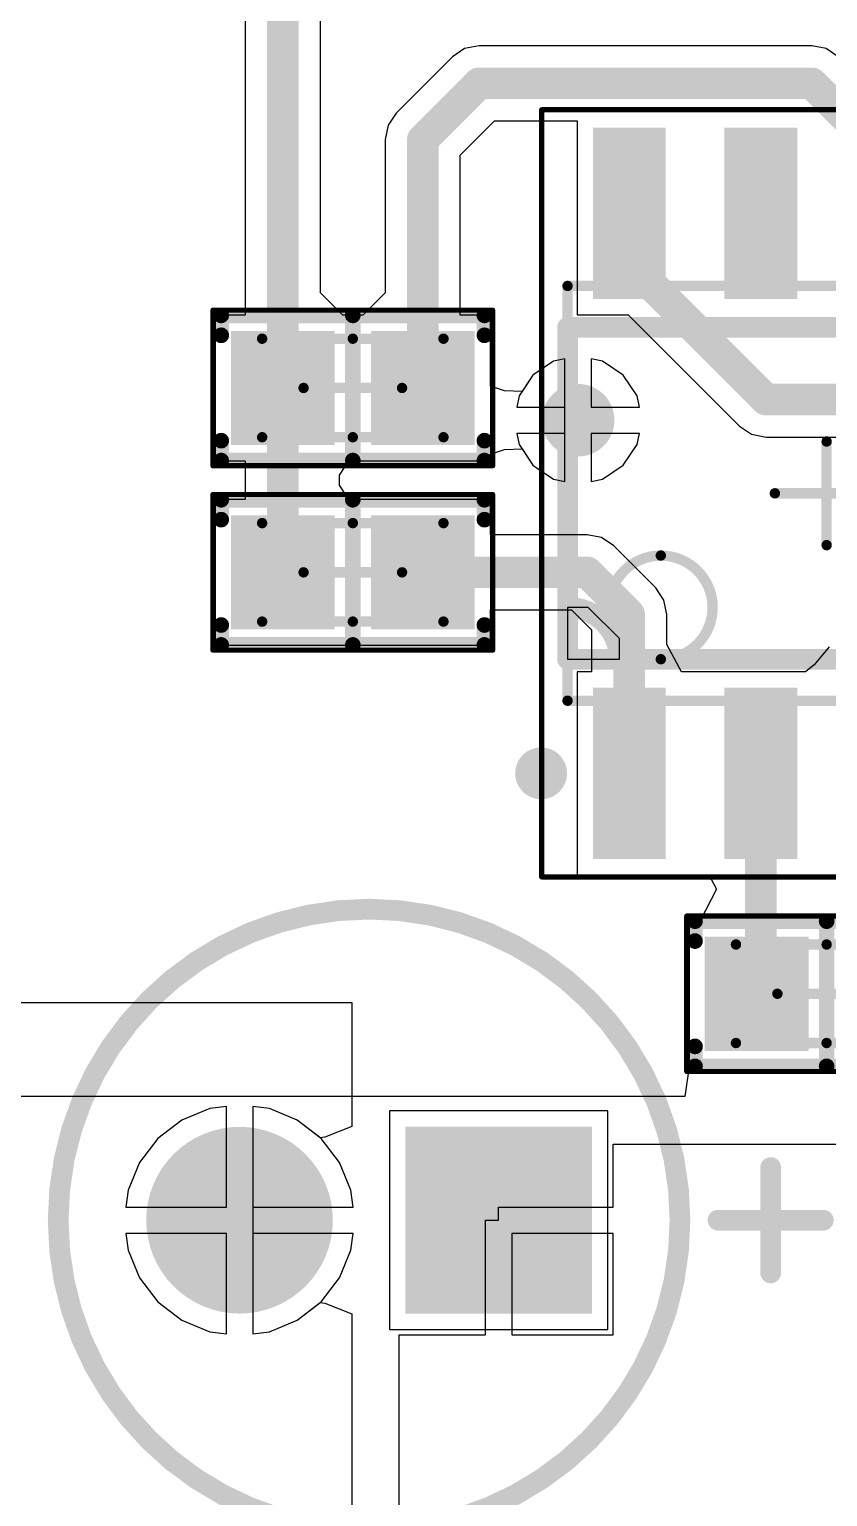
# Model space of a CAD drawing. Header units: millimetres. Extents: x 45 to 209, y 90 to 189.
# Drawn here: x 120.98 to 128.68, y 105.74 to 119.89 of the extents above; entities that cross this region are included whole.
import ezdxf

# ---------------------------------------------------------------- set-up
doc = ezdxf.new("R2010")
doc.units = ezdxf.units.MM
for name, color, linetype in [('BottomLayer', 5, 'Continuous'), ('BottomSolder', 6, 'Continuous'), ('Mechanical13', 56, 'Continuous'), ('Mechanical15', 56, 'Continuous'), ('MultiLayer', 9, 'Continuous'), ('PadHoleLayer', 156, 'Continuous'), ('TopLayer', 1, 'Continuous'), ('TopOverlay', 2, 'Continuous'), ('TopPaste', 8, 'Continuous'), ('TopSolder', 216, 'Continuous'), ('ViaHoleLayer', 16, 'Continuous')]:
    doc.layers.add(name, color=color, linetype=linetype)

# ---------------------------------------------------------------- blocks, each defined once
blk = doc.blocks.new('TI_SOIC_8_D_13')
at = {"layer": 'Mechanical13', "const_width": 0.1}
for points in [[(-2, 2.5), (2, 2.5)], [(-2, 2.5), (-2, -2.5)], [(2, 2.5), (2, -2.5)], [(-2, -2.5), (2, -2.5)]]:
    blk.add_lwpolyline(points, dxfattribs=at)
at = {"layer": 'Mechanical13'}
for points, const_width in [([(-2.025, 2.5, 1), (-1.975, 2.5, 1)], 0.05), ([(-2.025, 2.5, 1), (-1.975, 2.5, 1)], 0.05), ([(1.975, 2.5, 1), (2.025, 2.5, 1)], 0.05), ([(1.975, 2.5, 1), (2.025, 2.5, 1)], 0.05), ([(-0.6, 1.6, 1), (-1.6, 1.6, 1)], 0.1), ([(-1.625, 1.6, 1), (-1.575, 1.6, 1)], 0.05), ([(-0.625, 1.6, 1), (-0.575, 1.6, 1)], 0.05), ([(-2.025, -2.5, 1), (-1.975, -2.5, 1)], 0.05), ([(-2.025, -2.5, 1), (-1.975, -2.5, 1)], 0.05), ([(1.975, -2.5, 1), (2.025, -2.5, 1)], 0.05), ([(1.975, -2.5, 1), (2.025, -2.5, 1)], 0.05)]:
    blk.add_lwpolyline(points, format="xyb", close=True, dxfattribs=dict(at, const_width=const_width))
at = {"layer": 'Mechanical15'}
for points, const_width in [([(-3.7, 2.75), (3.7, 2.75)], 0.05), ([(-3.7, 2.75), (-3.7, -2.75)], 0.05), ([(3.7, 2.75), (3.7, -2.75)], 0.05), ([(0, 0.5), (0, -0.5)], 0.1), ([(-0.5, 0), (0.5, 0)], 0.1), ([(-3.7, -2.75), (3.7, -2.75)], 0.05)]:
    blk.add_lwpolyline(points, dxfattribs=dict(at, const_width=const_width))
for points, const_width in [([(-3.712, 2.75, 1), (-3.688, 2.75, 1)], 0.025), ([(-3.712, 2.75, 1), (-3.688, 2.75, 1)], 0.025), ([(3.688, 2.75, 1), (3.712, 2.75, 1)], 0.025), ([(3.688, 2.75, 1), (3.712, 2.75, 1)], 0.025), ([(-0.025, 0.5, 1), (0.025, 0.5, 1)], 0.05), ([(-0.525, 0, 1), (-0.475, 0, 1)], 0.05), ([(0.475, 0, 1), (0.525, 0, 1)], 0.05), ([(-0.025, -0.5, 1), (0.025, -0.5, 1)], 0.05), ([(-3.712, -2.75, 1), (-3.688, -2.75, 1)], 0.025), ([(-3.712, -2.75, 1), (-3.688, -2.75, 1)], 0.025), ([(3.688, -2.75, 1), (3.712, -2.75, 1)], 0.025), ([(3.688, -2.75, 1), (3.712, -2.75, 1)], 0.025)]:
    blk.add_lwpolyline(points, format="xyb", close=True, dxfattribs=dict(at, const_width=const_width))
at = {"layer": 'TopLayer'}
for points in [[(-1.925, 1.605), (-1.925, 2.205), (-3.475, 1.605), (-3.475, 2.205)], [(3.475, 1.605), (3.475, 2.205), (1.925, 1.605), (1.925, 2.205)], [(-1.925, 0.335), (-1.925, 0.935), (-3.475, 0.335), (-3.475, 0.935)], [(3.475, 0.335), (3.475, 0.935), (1.925, 0.335), (1.925, 0.935)], [(-1.925, -0.935), (-1.925, -0.335), (-3.475, -0.935), (-3.475, -0.335)], [(3.475, -0.935), (3.475, -0.335), (1.925, -0.935), (1.925, -0.335)], [(-1.925, -2.205), (-1.925, -1.605), (-3.475, -2.205), (-3.475, -1.605)], [(3.475, -2.205), (3.475, -1.605), (1.925, -2.205), (1.925, -1.605)]]:
    blk.add_solid(points, dxfattribs=at)
at = {"layer": 'TopOverlay'}
for p, q in [((-1.1, 2.5), (-1.6, 2.5)), ((-1.6, 2.5), (-1.6, 2)), ((-1.1, 2.3), (-1.1, 2.5)), ((-1.4, 2), (-1.1, 2.3)), ((-1.6, 2), (-1.4, 2))]:
    blk.add_line(p, q, dxfattribs=at)
for points, const_width in [([(-2.575, 2.755, 1), (-2.825, 2.755, 1)], 0.25), ([(-2.887, 2.755, 1), (-2.763, 2.755, 1)], 0.125), ([(-2.637, 2.755, 1), (-2.512, 2.755, 1)], 0.125), ([(-1.65, 2.5, 1), (-1.55, 2.5, 1)], 0.1), ([(-1.65, 2.5, 1), (-1.55, 2.5, 1)], 0.1), ([(-1.15, 2.5, 1), (-1.05, 2.5, 1)], 0.1), ([(1.55, 2.5, 1), (1.65, 2.5, 1)], 0.1), ([(1.55, 2.5, 1), (1.65, 2.5, 1)], 0.1), ([(-1.65, 2, 1), (-1.55, 2, 1)], 0.1), ([(-1.65, -2.5, 1), (-1.55, -2.5, 1)], 0.1), ([(-1.65, -2.5, 1), (-1.55, -2.5, 1)], 0.1), ([(1.55, -2.5, 1), (1.65, -2.5, 1)], 0.1), ([(1.55, -2.5, 1), (1.65, -2.5, 1)], 0.1)]:
    blk.add_lwpolyline(points, format="xyb", close=True, dxfattribs=dict(at, const_width=const_width))
at = {"layer": 'TopOverlay', "const_width": 0.2}
for points in [[(-1.6, 2.5), (1.6, 2.5)], [(-1.6, 2.5), (-1.6, -2.5)], [(1.6, 2.5), (1.6, -2.5)], [(-1.6, -2.5), (1.6, -2.5)]]:
    blk.add_lwpolyline(points, dxfattribs=at)
blk.add_lwpolyline([(-1.1, 2.5, -0.414214), (-1.6, 2)], format="xyb", dxfattribs=at)
at = {"layer": 'TopPaste'}
for points in [[(-1.925, 1.605), (-1.925, 2.205), (-3.475, 1.605), (-3.475, 2.205)], [(3.475, 1.605), (3.475, 2.205), (1.925, 1.605), (1.925, 2.205)], [(-1.925, 0.335), (-1.925, 0.935), (-3.475, 0.335), (-3.475, 0.935)], [(3.475, 0.335), (3.475, 0.935), (1.925, 0.335), (1.925, 0.935)], [(-1.925, -0.935), (-1.925, -0.335), (-3.475, -0.935), (-3.475, -0.335)], [(3.475, -0.935), (3.475, -0.335), (1.925, -0.935), (1.925, -0.335)], [(-1.925, -2.205), (-1.925, -1.605), (-3.475, -2.205), (-3.475, -1.605)], [(3.475, -2.205), (3.475, -1.605), (1.925, -2.205), (1.925, -1.605)]]:
    blk.add_solid(points, dxfattribs=at)
at = {"layer": 'TopSolder'}
for points in [[(-1.874, 1.554), (-1.874, 2.256), (-3.526, 1.554), (-3.526, 2.256)], [(3.526, 1.554), (3.526, 2.256), (1.874, 1.554), (1.874, 2.256)], [(-1.874, 0.284), (-1.874, 0.986), (-3.526, 0.284), (-3.526, 0.986)], [(3.526, 0.284), (3.526, 0.986), (1.874, 0.284), (1.874, 0.986)], [(-1.874, -0.986), (-1.874, -0.284), (-3.526, -0.986), (-3.526, -0.284)], [(3.526, -0.986), (3.526, -0.284), (1.874, -0.986), (1.874, -0.284)], [(-1.874, -2.256), (-1.874, -1.554), (-3.526, -2.256), (-3.526, -1.554)], [(3.526, -2.256), (3.526, -1.554), (1.874, -2.256), (1.874, -1.554)]]:
    blk.add_solid(points, dxfattribs=at)
blk = doc.blocks.new('CAP_0603_1608_91')
at = {"layer": 'Mechanical13', "const_width": 0.1}
for points in [[(-0.875, -0.475), (-0.875, 0.475)], [(-0.875, 0.475), (0.875, 0.475)], [(0.875, -0.475), (0.875, 0.475)], [(-0.875, -0.475), (0.875, -0.475)]]:
    blk.add_lwpolyline(points, dxfattribs=at)
at = {"layer": 'Mechanical13', "const_width": 0.05}
for points in [[(-0.9, 0.475, 1), (-0.85, 0.475, 1)], [(-0.9, 0.475, 1), (-0.85, 0.475, 1)], [(0.85, 0.475, 1), (0.9, 0.475, 1)], [(0.85, 0.475, 1), (0.9, 0.475, 1)], [(-0.9, -0.475, 1), (-0.85, -0.475, 1)], [(-0.9, -0.475, 1), (-0.85, -0.475, 1)], [(0.85, -0.475, 1), (0.9, -0.475, 1)], [(0.85, -0.475, 1), (0.9, -0.475, 1)]]:
    blk.add_lwpolyline(points, format="xyb", close=True, dxfattribs=at)
at = {"layer": 'Mechanical15'}
for points, const_width in [([(-1.35, -0.75), (-1.35, 0.75)], 0.05), ([(-1.35, 0.75), (1.35, 0.75)], 0.05), ([(1.35, -0.75), (1.35, 0.75)], 0.05), ([(0, -0.475), (0, 0.475)], 0.1), ([(-0.475, 0), (0.475, 0)], 0.1), ([(-1.35, -0.75), (1.35, -0.75)], 0.05)]:
    blk.add_lwpolyline(points, dxfattribs=dict(at, const_width=const_width))
for points, const_width in [([(-1.362, 0.75, 1), (-1.338, 0.75, 1)], 0.025), ([(-1.362, 0.75, 1), (-1.338, 0.75, 1)], 0.025), ([(1.338, 0.75, 1), (1.362, 0.75, 1)], 0.025), ([(1.338, 0.75, 1), (1.362, 0.75, 1)], 0.025), ([(-0.025, 0.475, 1), (0.025, 0.475, 1)], 0.05), ([(-0.5, 0, 1), (-0.45, 0, 1)], 0.05), ([(0.45, 0, 1), (0.5, 0, 1)], 0.05), ([(-0.025, -0.475, 1), (0.025, -0.475, 1)], 0.05), ([(-1.362, -0.75, 1), (-1.338, -0.75, 1)], 0.025), ([(-1.362, -0.75, 1), (-1.338, -0.75, 1)], 0.025), ([(1.338, -0.75, 1), (1.362, -0.75, 1)], 0.025), ([(1.338, -0.75, 1), (1.362, -0.75, 1)], 0.025)]:
    blk.add_lwpolyline(points, format="xyb", close=True, dxfattribs=dict(at, const_width=const_width))
at = {"layer": 'TopLayer'}
for points in [[(-0.225, -0.5), (-0.225, 0.5), (-1.125, -0.5), (-1.125, 0.5)], [(1.125, -0.5), (1.125, 0.5), (0.225, -0.5), (0.225, 0.5)]]:
    blk.add_solid(points, dxfattribs=at)
at = {"layer": 'TopOverlay', "const_width": 0.15}
for points in [[(-1.27, 0.7), (1.27, 0.7)], [(-1.27, 0.508), (-1.27, 0.7)], [(0, -0.7), (0, 0.7)], [(1.27, 0.508), (1.27, 0.7)], [(-1.27, -0.7), (-1.27, -0.508)], [(1.27, -0.7), (1.27, -0.508)], [(-1.27, -0.7), (1.27, -0.7)]]:
    blk.add_lwpolyline(points, dxfattribs=at)
at = {"layer": 'TopOverlay', "const_width": 0.075}
for points in [[(-1.308, 0.7, 1), (-1.232, 0.7, 1)], [(-1.308, 0.7, 1), (-1.232, 0.7, 1)], [(-0.038, 0.7, 1), (0.038, 0.7, 1)], [(1.232, 0.7, 1), (1.308, 0.7, 1)], [(1.232, 0.7, 1), (1.308, 0.7, 1)], [(-1.308, 0.508, 1), (-1.232, 0.508, 1)], [(1.232, 0.508, 1), (1.308, 0.508, 1)], [(-1.308, -0.508, 1), (-1.232, -0.508, 1)], [(1.232, -0.508, 1), (1.308, -0.508, 1)], [(-1.308, -0.7, 1), (-1.232, -0.7, 1)], [(-1.308, -0.7, 1), (-1.232, -0.7, 1)], [(-0.038, -0.7, 1), (0.038, -0.7, 1)], [(1.232, -0.7, 1), (1.308, -0.7, 1)], [(1.232, -0.7, 1), (1.308, -0.7, 1)]]:
    blk.add_lwpolyline(points, format="xyb", close=True, dxfattribs=at)
at = {"layer": 'TopPaste'}
for points in [[(-0.225, -0.5), (-0.225, 0.5), (-1.125, -0.5), (-1.125, 0.5)], [(1.125, -0.5), (1.125, 0.5), (0.225, -0.5), (0.225, 0.5)]]:
    blk.add_solid(points, dxfattribs=at)
at = {"layer": 'TopSolder'}
for points in [[(-0.174, -0.551), (-0.174, 0.551), (-1.176, -0.551), (-1.176, 0.551)], [(1.176, -0.551), (1.176, 0.551), (0.174, -0.551), (0.174, 0.551)]]:
    blk.add_solid(points, dxfattribs=at)
blk = doc.blocks.new('CAP_0603_1608_94')
at = {"layer": 'Mechanical13', "const_width": 0.1}
for points in [[(-0.875, -0.475), (-0.875, 0.475)], [(-0.875, 0.475), (0.875, 0.475)], [(0.875, -0.475), (0.875, 0.475)], [(-0.875, -0.475), (0.875, -0.475)]]:
    blk.add_lwpolyline(points, dxfattribs=at)
at = {"layer": 'Mechanical13', "const_width": 0.05}
for points in [[(-0.9, 0.475, 1), (-0.85, 0.475, 1)], [(-0.9, 0.475, 1), (-0.85, 0.475, 1)], [(0.85, 0.475, 1), (0.9, 0.475, 1)], [(0.85, 0.475, 1), (0.9, 0.475, 1)], [(-0.9, -0.475, 1), (-0.85, -0.475, 1)], [(-0.9, -0.475, 1), (-0.85, -0.475, 1)], [(0.85, -0.475, 1), (0.9, -0.475, 1)], [(0.85, -0.475, 1), (0.9, -0.475, 1)]]:
    blk.add_lwpolyline(points, format="xyb", close=True, dxfattribs=at)
at = {"layer": 'Mechanical15'}
for points, const_width in [([(-1.35, -0.75), (-1.35, 0.75)], 0.05), ([(-1.35, 0.75), (1.35, 0.75)], 0.05), ([(1.35, -0.75), (1.35, 0.75)], 0.05), ([(0, -0.475), (0, 0.475)], 0.1), ([(-0.475, 0), (0.475, 0)], 0.1), ([(-1.35, -0.75), (1.35, -0.75)], 0.05)]:
    blk.add_lwpolyline(points, dxfattribs=dict(at, const_width=const_width))
for points, const_width in [([(-1.362, 0.75, 1), (-1.338, 0.75, 1)], 0.025), ([(-1.362, 0.75, 1), (-1.338, 0.75, 1)], 0.025), ([(1.338, 0.75, 1), (1.362, 0.75, 1)], 0.025), ([(1.338, 0.75, 1), (1.362, 0.75, 1)], 0.025), ([(-0.025, 0.475, 1), (0.025, 0.475, 1)], 0.05), ([(-0.5, 0, 1), (-0.45, 0, 1)], 0.05), ([(0.45, 0, 1), (0.5, 0, 1)], 0.05), ([(-0.025, -0.475, 1), (0.025, -0.475, 1)], 0.05), ([(-1.362, -0.75, 1), (-1.338, -0.75, 1)], 0.025), ([(-1.362, -0.75, 1), (-1.338, -0.75, 1)], 0.025), ([(1.338, -0.75, 1), (1.362, -0.75, 1)], 0.025), ([(1.338, -0.75, 1), (1.362, -0.75, 1)], 0.025)]:
    blk.add_lwpolyline(points, format="xyb", close=True, dxfattribs=dict(at, const_width=const_width))
at = {"layer": 'TopLayer'}
for points in [[(-0.225, -0.5), (-0.225, 0.5), (-1.125, -0.5), (-1.125, 0.5)], [(1.125, -0.5), (1.125, 0.5), (0.225, -0.5), (0.225, 0.5)]]:
    blk.add_solid(points, dxfattribs=at)
at = {"layer": 'TopOverlay', "const_width": 0.15}
for points in [[(-1.27, 0.7), (1.27, 0.7)], [(-1.27, 0.508), (-1.27, 0.7)], [(0, -0.7), (0, 0.7)], [(1.27, 0.508), (1.27, 0.7)], [(-1.27, -0.7), (-1.27, -0.508)], [(1.27, -0.7), (1.27, -0.508)], [(-1.27, -0.7), (1.27, -0.7)]]:
    blk.add_lwpolyline(points, dxfattribs=at)
at = {"layer": 'TopOverlay', "const_width": 0.075}
for points in [[(-1.308, 0.7, 1), (-1.232, 0.7, 1)], [(-1.308, 0.7, 1), (-1.232, 0.7, 1)], [(-0.038, 0.7, 1), (0.038, 0.7, 1)], [(1.232, 0.7, 1), (1.308, 0.7, 1)], [(1.232, 0.7, 1), (1.308, 0.7, 1)], [(-1.308, 0.508, 1), (-1.232, 0.508, 1)], [(1.232, 0.508, 1), (1.308, 0.508, 1)], [(-1.308, -0.508, 1), (-1.232, -0.508, 1)], [(1.232, -0.508, 1), (1.308, -0.508, 1)], [(-1.308, -0.7, 1), (-1.232, -0.7, 1)], [(-1.308, -0.7, 1), (-1.232, -0.7, 1)], [(-0.038, -0.7, 1), (0.038, -0.7, 1)], [(1.232, -0.7, 1), (1.308, -0.7, 1)], [(1.232, -0.7, 1), (1.308, -0.7, 1)]]:
    blk.add_lwpolyline(points, format="xyb", close=True, dxfattribs=at)
at = {"layer": 'TopPaste'}
for points in [[(-0.225, -0.5), (-0.225, 0.5), (-1.125, -0.5), (-1.125, 0.5)], [(1.125, -0.5), (1.125, 0.5), (0.225, -0.5), (0.225, 0.5)]]:
    blk.add_solid(points, dxfattribs=at)
at = {"layer": 'TopSolder'}
for points in [[(-0.174, -0.551), (-0.174, 0.551), (-1.176, -0.551), (-1.176, 0.551)], [(1.176, -0.551), (1.176, 0.551), (0.174, -0.551), (0.174, 0.551)]]:
    blk.add_solid(points, dxfattribs=at)
blk = doc.blocks.new('CAP_0603_1608_97')
at = {"layer": 'Mechanical13', "const_width": 0.1}
for points in [[(-0.875, -0.475), (-0.875, 0.475)], [(-0.875, 0.475), (0.875, 0.475)], [(0.875, -0.475), (0.875, 0.475)], [(-0.875, -0.475), (0.875, -0.475)]]:
    blk.add_lwpolyline(points, dxfattribs=at)
at = {"layer": 'Mechanical13', "const_width": 0.05}
for points in [[(-0.9, 0.475, 1), (-0.85, 0.475, 1)], [(-0.9, 0.475, 1), (-0.85, 0.475, 1)], [(0.85, 0.475, 1), (0.9, 0.475, 1)], [(0.85, 0.475, 1), (0.9, 0.475, 1)], [(-0.9, -0.475, 1), (-0.85, -0.475, 1)], [(-0.9, -0.475, 1), (-0.85, -0.475, 1)], [(0.85, -0.475, 1), (0.9, -0.475, 1)], [(0.85, -0.475, 1), (0.9, -0.475, 1)]]:
    blk.add_lwpolyline(points, format="xyb", close=True, dxfattribs=at)
at = {"layer": 'Mechanical15'}
for points, const_width in [([(-1.35, -0.75), (-1.35, 0.75)], 0.05), ([(-1.35, 0.75), (1.35, 0.75)], 0.05), ([(1.35, -0.75), (1.35, 0.75)], 0.05), ([(0, -0.475), (0, 0.475)], 0.1), ([(-0.475, 0), (0.475, 0)], 0.1), ([(-1.35, -0.75), (1.35, -0.75)], 0.05)]:
    blk.add_lwpolyline(points, dxfattribs=dict(at, const_width=const_width))
for points, const_width in [([(-1.362, 0.75, 1), (-1.338, 0.75, 1)], 0.025), ([(-1.362, 0.75, 1), (-1.338, 0.75, 1)], 0.025), ([(1.338, 0.75, 1), (1.362, 0.75, 1)], 0.025), ([(1.338, 0.75, 1), (1.362, 0.75, 1)], 0.025), ([(-0.025, 0.475, 1), (0.025, 0.475, 1)], 0.05), ([(-0.5, 0, 1), (-0.45, 0, 1)], 0.05), ([(0.45, 0, 1), (0.5, 0, 1)], 0.05), ([(-0.025, -0.475, 1), (0.025, -0.475, 1)], 0.05), ([(-1.362, -0.75, 1), (-1.338, -0.75, 1)], 0.025), ([(-1.362, -0.75, 1), (-1.338, -0.75, 1)], 0.025), ([(1.338, -0.75, 1), (1.362, -0.75, 1)], 0.025), ([(1.338, -0.75, 1), (1.362, -0.75, 1)], 0.025)]:
    blk.add_lwpolyline(points, format="xyb", close=True, dxfattribs=dict(at, const_width=const_width))
at = {"layer": 'TopLayer'}
for points in [[(-0.225, -0.5), (-0.225, 0.5), (-1.125, -0.5), (-1.125, 0.5)], [(1.125, -0.5), (1.125, 0.5), (0.225, -0.5), (0.225, 0.5)]]:
    blk.add_solid(points, dxfattribs=at)
at = {"layer": 'TopOverlay', "const_width": 0.15}
for points in [[(-1.27, 0.7), (1.27, 0.7)], [(-1.27, 0.508), (-1.27, 0.7)], [(0, -0.7), (0, 0.7)], [(1.27, 0.508), (1.27, 0.7)], [(-1.27, -0.7), (-1.27, -0.508)], [(1.27, -0.7), (1.27, -0.508)], [(-1.27, -0.7), (1.27, -0.7)]]:
    blk.add_lwpolyline(points, dxfattribs=at)
at = {"layer": 'TopOverlay', "const_width": 0.075}
for points in [[(-1.308, 0.7, 1), (-1.232, 0.7, 1)], [(-1.308, 0.7, 1), (-1.232, 0.7, 1)], [(-0.038, 0.7, 1), (0.038, 0.7, 1)], [(1.232, 0.7, 1), (1.308, 0.7, 1)], [(1.232, 0.7, 1), (1.308, 0.7, 1)], [(-1.308, 0.508, 1), (-1.232, 0.508, 1)], [(1.232, 0.508, 1), (1.308, 0.508, 1)], [(-1.308, -0.508, 1), (-1.232, -0.508, 1)], [(1.232, -0.508, 1), (1.308, -0.508, 1)], [(-1.308, -0.7, 1), (-1.232, -0.7, 1)], [(-1.308, -0.7, 1), (-1.232, -0.7, 1)], [(-0.038, -0.7, 1), (0.038, -0.7, 1)], [(1.232, -0.7, 1), (1.308, -0.7, 1)], [(1.232, -0.7, 1), (1.308, -0.7, 1)]]:
    blk.add_lwpolyline(points, format="xyb", close=True, dxfattribs=at)
at = {"layer": 'TopPaste'}
for points in [[(-0.225, -0.5), (-0.225, 0.5), (-1.125, -0.5), (-1.125, 0.5)], [(1.125, -0.5), (1.125, 0.5), (0.225, -0.5), (0.225, 0.5)]]:
    blk.add_solid(points, dxfattribs=at)
at = {"layer": 'TopSolder'}
for points in [[(-0.174, -0.551), (-0.174, 0.551), (-1.176, -0.551), (-1.176, 0.551)], [(1.176, -0.551), (1.176, 0.551), (0.174, -0.551), (0.174, 0.551)]]:
    blk.add_solid(points, dxfattribs=at)
blk = doc.blocks.new('3924B366_8672_45E9_B0BE_62DACC24E783_105')
at = {"layer": 'BottomLayer', "const_width": 0.85}
blk.add_lwpolyline([(2.075, 0, 1), (2.925, 0, 1)], format="xyb", close=True, dxfattribs=at)
at = {"layer": 'BottomLayer'}
blk.add_solid([(-0.85, -0.85), (0.85, -0.85), (-0.85, 0.85), (0.85, 0.85)], dxfattribs=at)
at = {"layer": 'BottomSolder', "const_width": 0.901}
blk.add_lwpolyline([(2.05, 0, 1), (2.95, 0, 1)], format="xyb", close=True, dxfattribs=at)
at = {"layer": 'BottomSolder'}
blk.add_solid([(-0.901, -0.901), (0.901, -0.901), (-0.901, 0.901), (0.901, 0.901)], dxfattribs=at)
at = {"layer": 'MultiLayer', "const_width": 0.85}
blk.add_lwpolyline([(2.075, 0, 1), (2.925, 0, 1)], format="xyb", close=True, dxfattribs=at)
at = {"layer": 'MultiLayer'}
blk.add_solid([(-0.85, -0.85), (0.85, -0.85), (-0.85, 0.85), (0.85, 0.85)], dxfattribs=at)
at = {"layer": 'PadHoleLayer', "const_width": 0.425}
for points in [[(-0.212, 0, 1), (0.212, 0, 1)], [(2.288, 0, 1), (2.712, 0, 1)]]:
    blk.add_lwpolyline(points, format="xyb", close=True, dxfattribs=at)
at = {"layer": 'TopLayer', "const_width": 0.85}
blk.add_lwpolyline([(2.075, 0, 1), (2.925, 0, 1)], format="xyb", close=True, dxfattribs=at)
at = {"layer": 'TopLayer'}
blk.add_solid([(-0.85, -0.85), (0.85, -0.85), (-0.85, 0.85), (0.85, 0.85)], dxfattribs=at)
at = {"layer": 'TopOverlay'}
for points, const_width in [([(4.25, 0, 1), (-1.75, 0, 1)], 0.2), ([(-2.675, 0.508, 1), (-2.575, 0.508, 1)], 0.1), ([(-3.183, 0, 1), (-3.083, 0, 1)], 0.1), ([(-2.167, 0, 1), (-2.067, 0, 1)], 0.1), ([(-1.8, 0, 1), (-1.7, 0, 1)], 0.1), ([(4.2, 0, 1), (4.3, 0, 1)], 0.1), ([(-2.675, -0.508, 1), (-2.575, -0.508, 1)], 0.1)]:
    blk.add_lwpolyline(points, format="xyb", close=True, dxfattribs=dict(at, const_width=const_width))
at = {"layer": 'TopOverlay', "const_width": 0.2}
for points in [[(-2.625, 0.508), (-2.625, -0.508)], [(-2.117, 0), (-3.133, 0)]]:
    blk.add_lwpolyline(points, dxfattribs=at)
at = {"layer": 'TopSolder', "const_width": 0.901}
blk.add_lwpolyline([(2.05, 0, 1), (2.95, 0, 1)], format="xyb", close=True, dxfattribs=at)
at = {"layer": 'TopSolder'}
blk.add_solid([(-0.901, -0.901), (0.901, -0.901), (-0.901, 0.901), (0.901, 0.901)], dxfattribs=at)

msp = doc.modelspace()

# ---------------------------------------------------------------- linework, layer by layer
at = {"layer": 'BottomLayer'}
for p, q in [((126.041, 116.686), (125.841, 116.553)), ((126.15, 116.708), (126.041, 116.686)), ((126.15, 116.244), (126.15, 116.708)), ((126.513, 116.686), (126.404, 116.708)), ((126.404, 116.708), (126.404, 116.244)), ((126.712, 116.553), (126.513, 116.686)), ((125.841, 116.553), (125.708, 116.353)), ((126.846, 116.353), (126.712, 116.553)), ((125.708, 116.353), (125.686, 116.244)), ((126.868, 116.244), (126.846, 116.353)), ((125.686, 116.244), (126.15, 116.244)), ((126.404, 116.244), (126.868, 116.244)), ((126.15, 115.99), (125.686, 115.99)), ((125.686, 115.99), (125.708, 115.882)), ((126.15, 115.527), (126.15, 115.99)), ((126.868, 115.99), (126.404, 115.99)), ((126.404, 115.99), (126.404, 115.527)), ((126.846, 115.882), (126.868, 115.99)), ((125.708, 115.882), (125.841, 115.682)), ((126.712, 115.682), (126.846, 115.882)), ((125.841, 115.682), (126.041, 115.549)), ((126.513, 115.549), (126.712, 115.682)), ((126.041, 115.549), (126.15, 115.527)), ((126.404, 115.527), (126.513, 115.549)), ((122.722, 109.478), (122.453, 109.367)), ((122.883, 109.499), (122.722, 109.478)), ((122.883, 108.529), (122.883, 109.499)), ((123.298, 109.478), (123.137, 109.499)), ((123.137, 109.499), (123.137, 108.529)), ((123.567, 109.367), (123.298, 109.478)), ((126.563, 109.456), (124.457, 109.456)), ((124.457, 109.456), (124.457, 107.349)), ((126.563, 107.349), (126.563, 109.456)), ((122.453, 109.367), (122.222, 109.19)), ((123.797, 109.19), (123.567, 109.367)), ((122.222, 109.19), (122.045, 108.959)), ((123.974, 108.959), (123.797, 109.19)), ((122.045, 108.959), (121.934, 108.691)), ((124.085, 108.691), (123.974, 108.959)), ((121.934, 108.691), (121.913, 108.529)), ((124.107, 108.529), (124.085, 108.691)), ((121.913, 108.529), (122.883, 108.529)), ((123.137, 108.529), (124.107, 108.529)), ((122.883, 108.275), (121.913, 108.275)), ((121.913, 108.275), (121.934, 108.114)), ((122.883, 107.306), (122.883, 108.275)), ((124.107, 108.275), (123.137, 108.275)), ((123.137, 108.275), (123.137, 107.306)), ((124.085, 108.114), (124.107, 108.275)), ((121.934, 108.114), (122.045, 107.846)), ((123.974, 107.846), (124.085, 108.114)), ((122.045, 107.846), (122.222, 107.615)), ((123.797, 107.615), (123.974, 107.846)), ((122.222, 107.615), (122.453, 107.438)), ((123.567, 107.438), (123.797, 107.615)), ((122.453, 107.438), (122.722, 107.327)), ((123.298, 107.327), (123.567, 107.438)), ((122.722, 107.327), (122.883, 107.306)), ((123.137, 107.306), (123.298, 107.327)), ((124.457, 107.349), (126.563, 107.349))]:
    msp.add_line(p, q, dxfattribs=at)
for points, const_width in [([(126.102, 116.117, 1), (126.452, 116.117, 1)], 0.35), ([(125.434, 108.402, 1), (125.586, 108.402, 1)], 0.152), ([(125.801, 108.035, 1), (125.953, 108.035, 1)], 0.152)]:
    msp.add_lwpolyline(points, format="xyb", close=True, dxfattribs=dict(at, const_width=const_width))
at = {"layer": 'BottomLayer', "const_width": 0.305}
msp.add_lwpolyline([(125.51, 108.402), (125.877, 108.035)], dxfattribs=at)
at = {"layer": 'MultiLayer', "const_width": 0.35}
msp.add_lwpolyline([(126.102, 116.117, 1), (126.452, 116.117, 1)], format="xyb", close=True, dxfattribs=at)
at = {"layer": 'TopLayer'}
for p, q in [((123.065, 136.201), (123.065, 117.131)), ((123.79, 117.347), (123.79, 136.051)), ((125.321, 119.728), (125.182, 119.701)), ((128.531, 119.728), (125.321, 119.728)), ((125.321, 119.728), (125.321, 119.728)), ((128.67, 119.701), (128.531, 119.728)), ((128.531, 119.728), (128.531, 119.728)), ((125.064, 119.622), (124.521, 119.079)), ((125.182, 119.701), (125.064, 119.622)), ((125.064, 119.622), (125.064, 119.622)), ((128.787, 119.622), (128.67, 119.701)), ((124.521, 119.079), (124.443, 118.961)), ((124.443, 118.961), (124.415, 118.823)), ((125.14, 118.673), (125.471, 119.003)), ((125.471, 119.003), (126.267, 119.003)), ((126.267, 119.003), (126.267, 117.134)), ((124.415, 118.823), (124.415, 118.823)), ((124.415, 118.823), (124.415, 117.347)), ((125.14, 117.131), (125.14, 118.673)), ((124.006, 117.131), (123.79, 117.347)), ((124.415, 117.347), (124.2, 117.131)), ((123.065, 117.131), (122.775, 117.131)), ((122.775, 117.131), (122.775, 115.725)), ((124.2, 117.131), (124.006, 117.131)), ((125.431, 117.131), (125.14, 117.131)), ((125.431, 116.445), (125.431, 117.131)), ((126.267, 117.134), (126.76, 117.134)), ((126.76, 117.134), (127.834, 116.06)), ((126.041, 116.686), (125.841, 116.553)), ((126.15, 116.708), (126.041, 116.686)), ((126.15, 116.117), (126.15, 116.708)), ((126.513, 116.686), (126.404, 116.708)), ((126.404, 116.708), (126.404, 116.244)), ((126.712, 116.553), (126.513, 116.686)), ((125.841, 116.553), (125.736, 116.395)), ((126.846, 116.353), (126.712, 116.553)), ((125.568, 116.4), (125.431, 116.445)), ((125.736, 116.395), (125.568, 116.4)), ((126.868, 116.244), (126.846, 116.353)), ((126.404, 116.244), (126.868, 116.244)), ((126.15, 115.527), (126.15, 116.117)), ((127.834, 116.06), (127.834, 116.06)), ((127.834, 116.06), (127.951, 115.982)), ((126.868, 115.99), (126.404, 115.99)), ((126.404, 115.99), (126.404, 115.527)), ((126.846, 115.882), (126.868, 115.99)), ((127.951, 115.982), (128.09, 115.954)), ((128.09, 115.954), (128.09, 115.954)), ((128.09, 115.954), (131.199, 115.954)), ((125.431, 115.789), (125.568, 115.835)), ((125.431, 115.725), (125.431, 115.789)), ((125.568, 115.835), (125.736, 115.84)), ((125.736, 115.84), (125.841, 115.682)), ((126.712, 115.682), (126.846, 115.882)), ((122.775, 115.725), (123.065, 115.725)), ((123.065, 115.725), (123.065, 115.353)), ((123.973, 115.587), (124.065, 115.725)), ((124.065, 115.725), (124.386, 115.725)), ((124.386, 115.725), (125.431, 115.725)), ((125.841, 115.682), (126.041, 115.549)), ((126.513, 115.549), (126.712, 115.682)), ((123.973, 115.491), (123.973, 115.587)), ((124.065, 115.353), (123.973, 115.491)), ((126.041, 115.549), (126.15, 115.527)), ((126.404, 115.527), (126.513, 115.549)), ((123.065, 115.353), (122.775, 115.353)), ((122.775, 115.353), (122.775, 113.947)), ((125.431, 115.353), (124.065, 115.353)), ((125.431, 115.012), (125.431, 115.353)), ((126.364, 115.012), (125.431, 115.012)), ((126.503, 114.985), (126.364, 115.012)), ((126.364, 115.012), (126.364, 115.012)), ((126.621, 114.906), (126.503, 114.985)), ((127.026, 114.501), (126.621, 114.906)), ((127.105, 114.383), (127.026, 114.501)), ((127.026, 114.501), (127.026, 114.501)), ((127.132, 114.244), (127.105, 114.383)), ((125.431, 113.947), (125.431, 114.287)), ((125.431, 114.287), (126.214, 114.287)), ((126.214, 114.287), (126.407, 114.094)), ((127.132, 113.954), (127.132, 114.244)), ((127.132, 114.244), (127.132, 114.244)), ((126.407, 114.094), (126.407, 113.69)), ((122.775, 113.947), (123.82, 113.947)), ((123.82, 113.947), (124.081, 113.947)), ((124.081, 113.947), (124.386, 113.947)), ((124.386, 113.947), (125.431, 113.947)), ((127.273, 113.69), (127.132, 113.954)), ((128.698, 113.931), (128.554, 113.758)), ((126.407, 113.69), (126.267, 113.69)), ((126.267, 113.69), (126.267, 111.734)), ((127.537, 113.69), (127.273, 113.69)), ((127.578, 113.69), (127.537, 113.69)), ((128.47, 113.69), (127.578, 113.69)), ((128.554, 113.758), (128.47, 113.69)), ((126.267, 111.734), (127.232, 111.734)), ((127.232, 111.734), (127.273, 111.734)), ((127.273, 111.734), (127.537, 111.734)), ((127.537, 111.734), (127.611, 111.594)), ((127.611, 111.594), (127.454, 111.289)), ((127.454, 111.289), (127.347, 111.289)), ((127.347, 111.289), (127.347, 109.883)), ((111.321, 110.501), (124.092, 110.501)), ((124.092, 110.501), (124.092, 109.306)), ((127.347, 109.883), (127.307, 109.594)), ((127.347, 109.883), (127.347, 109.883)), ((127.307, 109.594), (111.536, 109.594)), ((122.722, 109.478), (122.453, 109.367)), ((122.883, 109.499), (122.722, 109.478)), ((122.883, 108.529), (122.883, 109.499)), ((123.298, 109.478), (123.137, 109.499)), ((123.137, 109.499), (123.137, 108.402)), ((123.567, 109.367), (123.298, 109.478)), ((122.453, 109.367), (122.222, 109.19)), ((123.787, 109.197), (123.567, 109.367)), ((124.092, 109.306), (123.834, 109.204)), ((122.222, 109.19), (122.045, 108.959)), ((123.834, 109.204), (123.787, 109.197)), ((126.614, 108.529), (126.614, 109.137)), ((126.614, 109.137), (131.259, 109.137)), ((122.045, 108.959), (121.934, 108.691)), ((121.934, 108.691), (121.913, 108.529)), ((121.913, 108.529), (122.883, 108.529)), ((123.137, 108.402), (123.137, 107.306)), ((125.383, 107.298), (125.383, 108.402)), ((125.383, 108.402), (125.51, 108.402)), ((125.51, 108.402), (125.51, 108.529)), ((125.51, 108.529), (126.614, 108.529)), ((122.883, 108.275), (121.913, 108.275)), ((121.913, 108.275), (121.934, 108.114)), ((122.883, 107.306), (122.883, 108.275)), ((126.614, 108.275), (125.637, 108.275)), ((125.637, 108.275), (125.637, 107.298)), ((126.614, 107.298), (126.614, 108.275)), ((121.934, 108.114), (122.045, 107.846)), ((122.045, 107.846), (122.222, 107.615)), ((122.222, 107.615), (122.453, 107.438)), ((123.567, 107.438), (123.787, 107.608)), ((123.787, 107.608), (123.834, 107.601)), ((123.834, 107.601), (124.092, 107.499)), ((122.453, 107.438), (122.722, 107.327)), ((123.298, 107.327), (123.567, 107.438)), ((124.092, 107.499), (124.092, 105.099)), ((122.722, 107.327), (122.883, 107.306)), ((123.137, 107.306), (123.298, 107.327)), ((124.549, 105.103), (124.549, 107.298)), ((124.549, 107.298), (125.383, 107.298)), ((125.637, 107.298), (126.614, 107.298))]:
    msp.add_line(p, q, dxfattribs=at)
at = {"layer": 'TopLayer', "const_width": 0.305}
for points in [[(123.428, 114.65), (123.428, 136.201)], [(124.778, 118.823), (125.321, 119.366)], [(125.321, 119.366), (128.531, 119.366)], [(128.531, 119.366), (129.31, 118.587)], [(124.778, 116.428), (124.778, 118.823)], [(126.77, 117.637), (126.77, 118.112)], [(126.77, 117.637), (128.09, 116.316)], [(128.09, 116.316), (132.198, 116.316)], [(124.778, 114.65), (126.364, 114.65)], [(126.364, 114.65), (126.77, 114.244)], [(126.77, 112.949), (126.77, 114.244)], [(128.04, 110.626), (128.04, 112.712)], [(128, 110.586), (128.04, 110.626)]]:
    msp.add_lwpolyline(points, dxfattribs=at)
at = {"layer": 'TopLayer'}
for points, const_width in [([(125.244, 119.366, 1), (125.397, 119.366, 1)], 0.152), ([(125.244, 119.366, 1), (125.397, 119.366, 1)], 0.152), ([(128.455, 119.366, 1), (128.607, 119.366, 1)], 0.152), ([(128.455, 119.366, 1), (128.607, 119.366, 1)], 0.152), ([(124.702, 118.823, 1), (124.854, 118.823, 1)], 0.152), ([(124.702, 118.823, 1), (124.854, 118.823, 1)], 0.152), ([(126.694, 118.112, 1), (126.846, 118.112, 1)], 0.152), ([(126.694, 117.637, 1), (126.846, 117.637, 1)], 0.152), ([(126.694, 117.637, 1), (126.846, 117.637, 1)], 0.152), ([(124.702, 116.428, 1), (124.854, 116.428, 1)], 0.152), ([(126.102, 116.117, 1), (126.452, 116.117, 1)], 0.35), ([(128.014, 116.316, 1), (128.166, 116.316, 1)], 0.152), ([(128.014, 116.316, 1), (128.166, 116.316, 1)], 0.152), ([(123.352, 114.65, 1), (123.504, 114.65, 1)], 0.152), ([(124.702, 114.65, 1), (124.854, 114.65, 1)], 0.152), ([(126.288, 114.65, 1), (126.441, 114.65, 1)], 0.152), ([(126.288, 114.65, 1), (126.441, 114.65, 1)], 0.152), ([(126.694, 114.244, 1), (126.846, 114.244, 1)], 0.152), ([(126.694, 114.244, 1), (126.846, 114.244, 1)], 0.152), ([(126.694, 112.949, 1), (126.846, 112.949, 1)], 0.152), ([(127.964, 112.712, 1), (128.116, 112.712, 1)], 0.152), ([(127.924, 110.586, 1), (128.076, 110.586, 1)], 0.152), ([(127.964, 110.626, 1), (128.116, 110.626, 1)], 0.152), ([(127.964, 110.626, 1), (128.116, 110.626, 1)], 0.152)]:
    msp.add_lwpolyline(points, format="xyb", close=True, dxfattribs=dict(at, const_width=const_width))
at = {"layer": 'ViaHoleLayer', "const_width": 0.175}
msp.add_lwpolyline([(126.189, 116.117, 1), (126.364, 116.117, 1)], format="xyb", close=True, dxfattribs=at)

# ---------------------------------------------------------------- block references
for name, p, rotation in [('TI_SOIC_8_D_13', (128.675, 115.412), 90), ('CAP_0603_1608_94', (124.103, 116.428), 360), ('CAP_0603_1608_97', (124.103, 114.65), 360), ('3924B366_8672_45E9_B0BE_62DACC24E783_105', (125.51, 108.402), 180), ('CAP_0603_1608_91', (128.675, 110.586), 360)]:
    msp.add_blockref(name, p, dxfattribs=dict(rotation=rotation))

doc.saveas('drawing.dxf')
